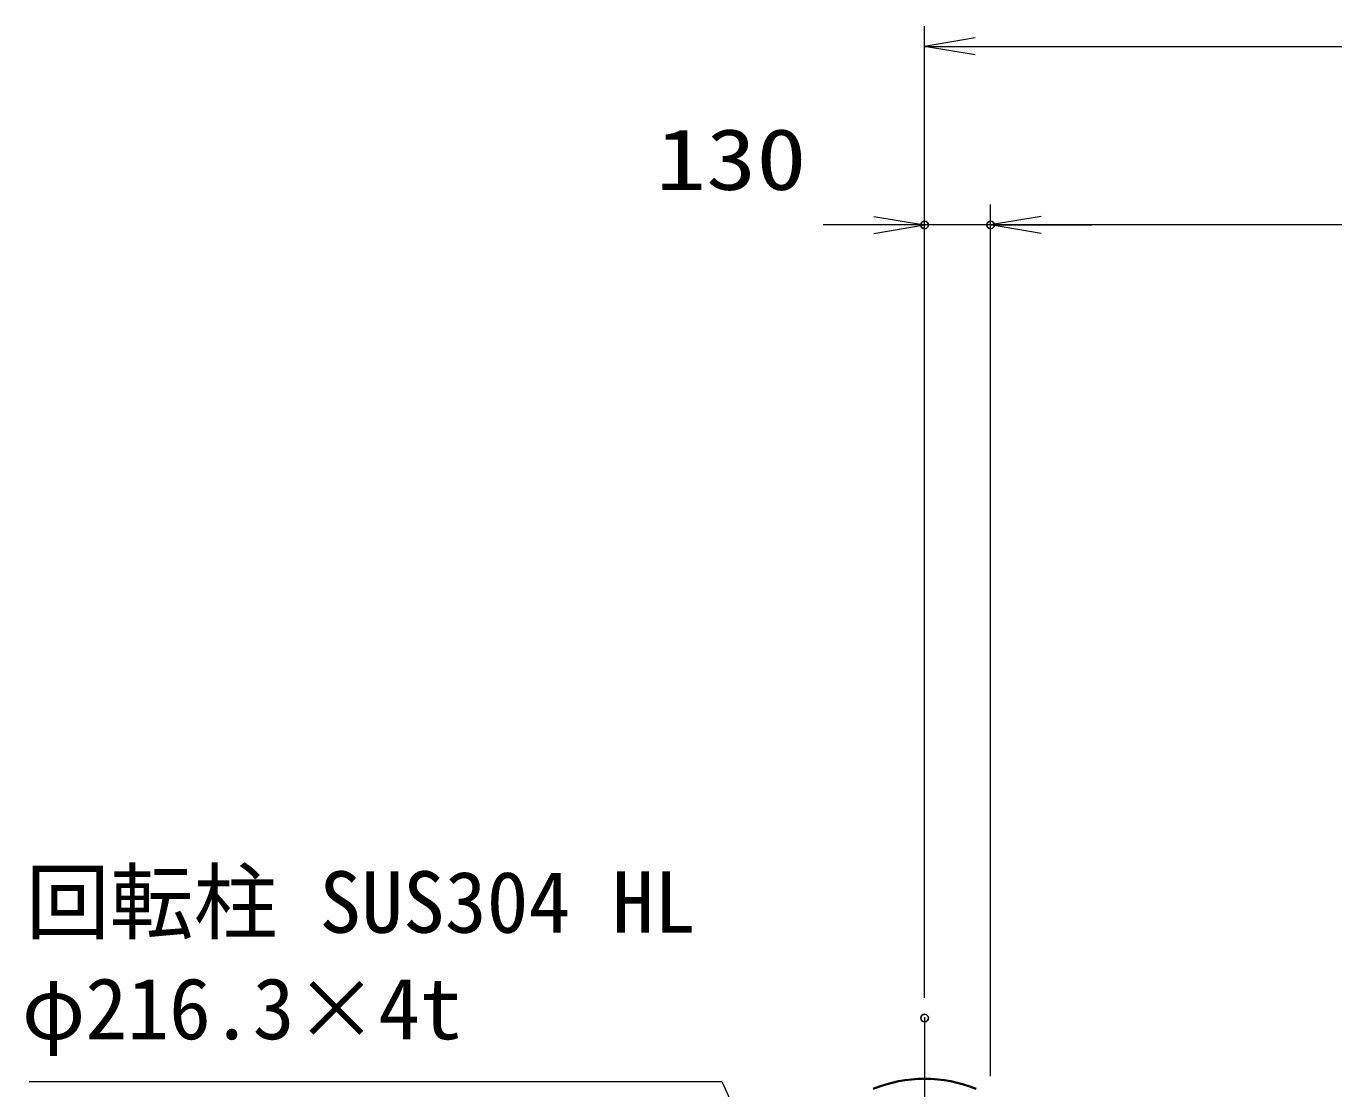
# Model space of a CAD drawing. Units: millimetres, scale not verified. Extents: x -11880 to 11880, y -8400 to 8400.
# Drawn here: x -4171 to -1593, y 1021 to 3117 of the extents above; entities that cross this region are included whole.
import ezdxf
from ezdxf.enums import TextEntityAlignment as Align

# ---------------------------------------------------------------- set-up
doc = ezdxf.new("R2010")
doc.units = ezdxf.units.MM
doc.header["$LTSCALE"] = 30
doc.header["$PDMODE"] = 32
doc.header["$PDSIZE"] = 15
doc.linetypes.add('USER1', pattern=[18, 12, -1.5, 3, -1.5])
for name, color, linetype, lineweight in [('0-1_外形線', 7, 'Continuous', 35), ('0-2_軸線', 200, 'USER1', 15), ('0-4_寸法線', 4, 'Continuous', 18), ('0-5_0', 7, 'Continuous', 18)]:
    doc.layers.add(name, color=color, linetype=linetype, lineweight=lineweight)
doc.layers.add('0-6_Defpoints', color=7, linetype='Continuous')
doc.styles.add('ＭＳ ゴシック', font='')
doc.styles.get('ＭＳ ゴシック').set_extended_font_data('MS Gothic')

# ---------------------------------------------------------------- blocks, each defined once
blk = doc.blocks.new('_Open')
at = {"layer": '0-5_0', "color": 4}
blk.add_line((-30, 5), (0, 0), dxfattribs=at)
blk.add_lwpolyline([(-30, -5), (0, 0), (-30, 0)], dxfattribs=at)
blk = doc.blocks.new('S44')
at = {"layer": '0-4_寸法線'}
for points in [[(25462035.3, 87074922.9), (25503012.9, 87074922.9), (25512032.4, 87054991.7), (25513269.3, 87052258.5)], [(25511576.9, 87054785.5), (25513269.3, 87052258.5), (25512488, 87055197.8)]]:
    blk.add_lwpolyline(points, dxfattribs=at)
at = {"layer": '0-4_寸法線', "color": 254, "style": 'ＭＳ ゴシック'}
for s, p in [('回転柱 SUS304 HL', (25461844.3, 87082623.5)), ('φ216.3×4t', (25461603.3, 87076323.5))]:
    blk.add_text(s, height=3637, dxfattribs=at).set_placement(p, align=Align.BOTTOM_LEFT)

msp = doc.modelspace()

# ---------------------------------------------------------------- linework, layer by layer
at = {"layer": '0-1_外形線'}
msp.add_arc((-2399.46, 774.41), 266.94, 67.67999, 112.32001, dxfattribs=at)
at = {"layer": '0-2_軸線'}
msp.add_line((-2399.46, 1160.93), (-2399.46, -1373.12), dxfattribs=at)
at = {"layer": '0-4_寸法線'}
for p, q in [((-2399.46, 1200.93), (-2399.46, 3116.93)), ((-2399.46, 3076.93), (3875.54, 3076.93)), ((-2399.46, 1200.93), (-2399.46, 2764.92)), ((-2269.46, 1046.35), (-2269.46, 2764.92)), ((-2269.46, 1046.35), (-2269.46, 2764.92)), ((-2499.46, 2724.92), (-2599.46, 2724.92)), ((-2269.46, 2724.92), (-2399.46, 2724.92)), ((730.54, 2724.92), (-2269.46, 2724.92)), ((-2169.46, 2724.92), (-2069.46, 2724.92))]:
    msp.add_line(p, q, dxfattribs=at)
at = {"layer": '0-6_Defpoints'}
for p in [(-2399.46, 2724.92), (-2269.46, 2724.92), (-2399.46, 1160.93)]:
    msp.add_point(p, dxfattribs=at)

# ---------------------------------------------------------------- block references
at = {"layer": '0-4_寸法線', "xscale": 3.333333, "yscale": 3.333333, "rotation": 180}
for p in [(-2399.46, 3076.93), (-2269.46, 2724.92), (-2269.46, 2724.92)]:
    msp.add_blockref('_Open', p, dxfattribs=at)
at = {"layer": '0-4_寸法線'}
for name, p, xscale, yscale in [('_Open', (-2399.46, 2724.92), 3.333333, 3.333333), ('S44', (-852899.45, -2901461.06), 0.03333333, 0.03333333)]:
    msp.add_blockref(name, p, dxfattribs=dict(at, xscale=xscale, yscale=yscale))

# ---------------------------------------------------------------- texts
at = {"layer": '0-4_寸法線', "color": 254, "style": 'ＭＳ ゴシック', "width": 1.2}
msp.add_text('130', height=121.2, dxfattribs=at).set_placement((-2929.14, 2757.6), align=Align.BOTTOM_LEFT)

doc.saveas('drawing.dxf')
